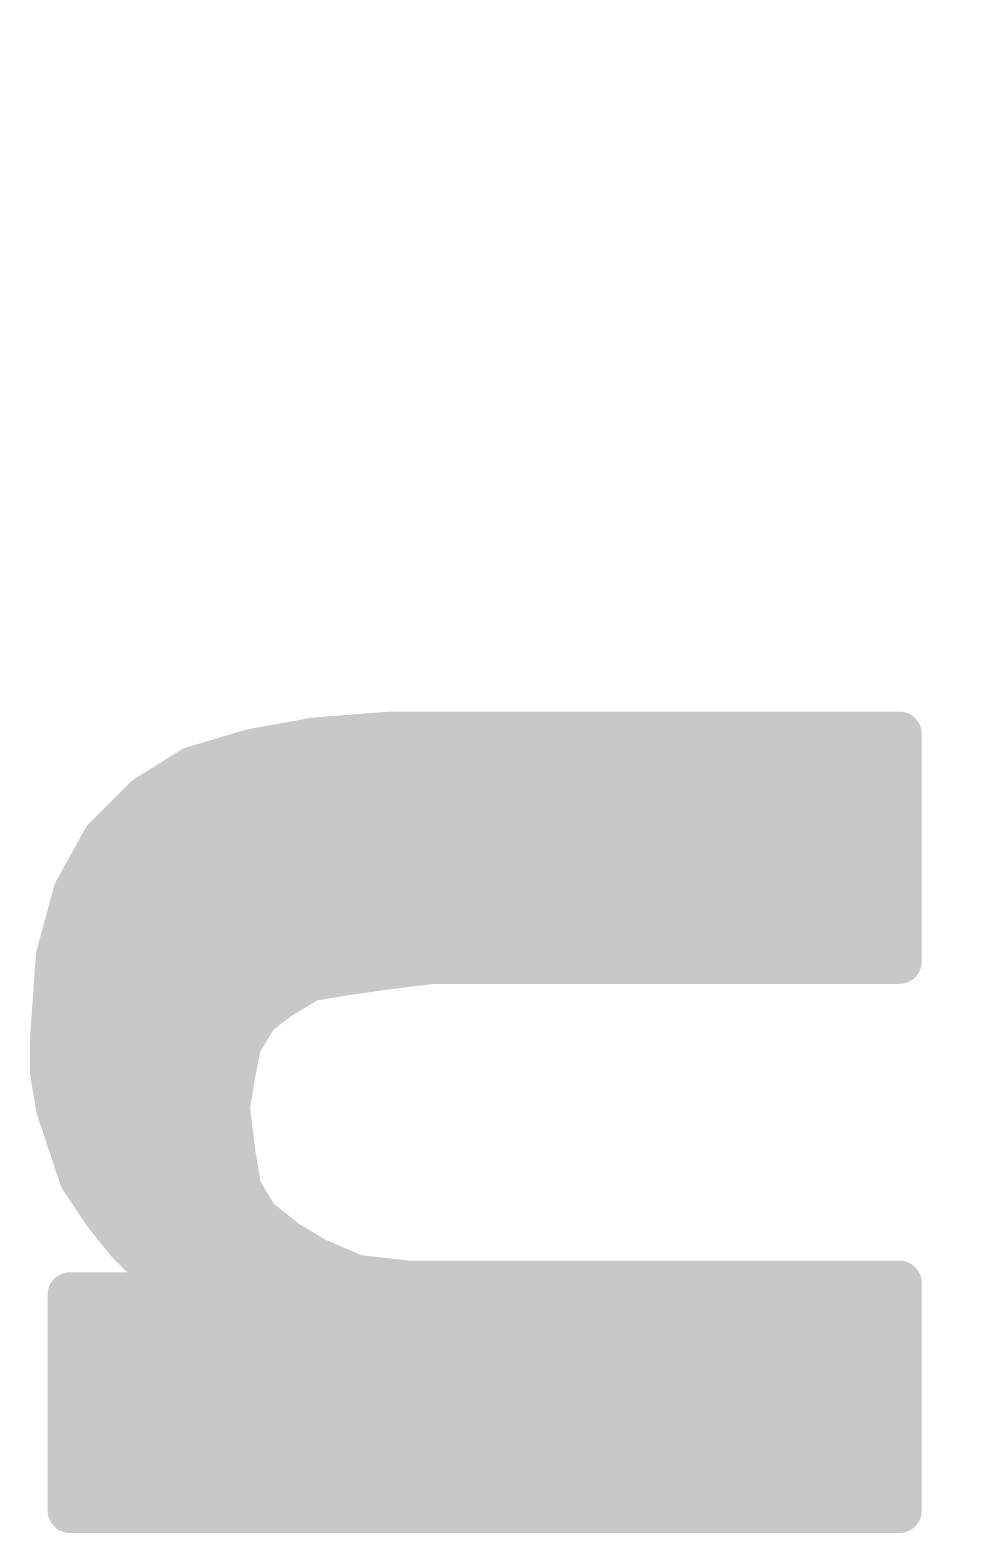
# Model space of a CAD drawing. Extents: x -24 to 83, y -23 to 53.
# Drawn here: x 54.468 to 56.054, y 21.265 to 23.838 of the extents above; entities that cross this region are included whole.
import ezdxf

# ---------------------------------------------------------------- set-up
doc = ezdxf.new("R2010")
doc.units = 0
doc.layers.add('16', color=132, linetype='CONTINUOUS')
doc.layers.add('21', color=41, linetype='CONTINUOUS')

msp = doc.modelspace()

# ---------------------------------------------------------------- linework, layer by layer
at = {"layer": '16', "const_width": 0.254}
msp.add_lwpolyline([(57.785, 22.315), (54.75, 25.35)], dxfattribs=at)
at = {"layer": '21', "const_width": 0.0762}
for points in [[(54.956, 22.623), (55.086, 22.633)], [(55.0652, 22.6314), (55.956, 22.6314)], [(55.086, 22.633), (55.956, 22.633)], [(55.956, 22.633), (55.956, 22.243)], [(54.846, 22.603), (54.956, 22.623)], [(54.746, 22.573), (54.846, 22.603)], [(54.666, 22.523), (54.746, 22.573)], [(54.7175, 22.5552), (55.956, 22.5552)], [(54.596, 22.453), (54.666, 22.523)], [(54.622, 22.479), (55.956, 22.479)], [(54.546, 22.363), (54.596, 22.453)], [(54.5681, 22.4028), (55.956, 22.4028)], [(54.516, 22.253), (54.546, 22.363)], [(54.5361, 22.3266), (55.956, 22.3266)], [(54.506, 22.113), (54.516, 22.253)], [(54.5158, 22.2504), (55.956, 22.2504)], [(55.006, 22.223), (54.946, 22.213)], [(55.076, 22.233), (55.006, 22.223)], [(55.156, 22.243), (55.076, 22.233)], [(55.956, 22.243), (55.156, 22.243)], [(54.946, 22.213), (54.896, 22.183)], [(54.5104, 22.1742), (54.8843, 22.1742)], [(54.896, 22.183), (54.856, 22.153)], [(54.856, 22.153), (54.826, 22.103)], [(54.506, 22.053), (54.506, 22.113)], [(54.506, 22.098), (54.825, 22.098)], [(54.826, 22.103), (54.816, 22.053)], [(54.516, 21.993), (54.506, 22.053)], [(54.816, 22.053), (54.806, 21.993)], [(54.5112, 22.0218), (54.8108, 22.0218)], [(54.536, 21.933), (54.516, 21.993)], [(54.806, 21.993), (54.816, 21.913)], [(54.5318, 21.9456), (54.8119, 21.9456)], [(54.556, 21.873), (54.536, 21.933)], [(54.816, 21.913), (54.826, 21.853)], [(54.596, 21.813), (54.556, 21.873)], [(54.5584, 21.8694), (54.8233, 21.8694)], [(54.826, 21.853), (54.856, 21.803)], [(54.636, 21.763), (54.596, 21.813)], [(54.6118, 21.7932), (54.8683, 21.7932)], [(54.856, 21.803), (54.906, 21.763)], [(54.676, 21.723), (54.636, 21.763)], [(54.906, 21.763), (54.956, 21.733)], [(54.956, 21.733), (55.026, 21.703)], [(54.736, 21.683), (54.676, 21.723)], [(54.685, 21.717), (54.9933, 21.717)], [(54.736, 21.673), (54.736, 21.683)], [(55.026, 21.703), (55.116, 21.693)], [(55.116, 21.693), (55.956, 21.693)], [(55.956, 21.693), (55.956, 21.303)], [(54.536, 21.303), (54.536, 21.673)], [(54.536, 21.673), (54.736, 21.673)], [(54.536, 21.6408), (55.956, 21.6408)], [(54.536, 21.5646), (55.956, 21.5646)], [(54.536, 21.4884), (55.956, 21.4884)], [(54.536, 21.4122), (55.956, 21.4122)], [(54.536, 21.336), (55.956, 21.336)], [(54.716, 21.303), (54.536, 21.303)], [(55.956, 21.303), (54.716, 21.303)]]:
    msp.add_lwpolyline(points, dxfattribs=at)
at = {"layer": '21', "const_width": 0.0381}
for points in [[(55.0652, 22.6505, 1), (55.0652, 22.6124)], [(55.086, 22.6521, 1), (55.086, 22.614)], [(55.0875, 22.614, 1), (55.0845, 22.652)], [(55.9751, 22.633, 1), (55.937, 22.633)], [(55.956, 22.614, 1), (55.956, 22.6521)], [(55.956, 22.6124, 1), (55.956, 22.6505)], [(54.9545, 22.642, 1), (54.9575, 22.604)], [(54.9594, 22.6043, 1), (54.9526, 22.6417)], [(54.8426, 22.6217, 1), (54.8494, 22.5843)], [(54.8515, 22.5848, 1), (54.8405, 22.6212)], [(54.7175, 22.5743, 1), (54.7175, 22.5362)], [(54.7405, 22.5912, 1), (54.7515, 22.5548)], [(54.7561, 22.5568, 1), (54.7359, 22.5892)], [(55.956, 22.5362, 1), (55.956, 22.5743)], [(54.6559, 22.5392, 1), (54.6761, 22.5068)], [(54.6795, 22.5095, 1), (54.6525, 22.5365)], [(54.622, 22.4981, 1), (54.622, 22.46)], [(55.956, 22.46, 1), (55.956, 22.4981)], [(54.6127, 22.4437, 1), (54.5793, 22.4623)], [(54.5825, 22.4665, 1), (54.6095, 22.4395)], [(54.5681, 22.4219, 1), (54.5681, 22.3838)], [(55.956, 22.3838, 1), (55.956, 22.4219)], [(54.5293, 22.3723, 1), (54.5627, 22.3537)], [(54.5644, 22.358, 1), (54.5276, 22.368)], [(54.5361, 22.3457, 1), (54.5361, 22.3076)], [(55.956, 22.3076, 1), (55.956, 22.3457)], [(54.5158, 22.2695, 1), (54.5158, 22.2314)], [(54.535, 22.2516, 1), (54.497, 22.2544)], [(55.956, 22.2314, 1), (55.956, 22.2695)], [(54.4976, 22.258, 1), (54.5344, 22.248)], [(55.0033, 22.2419, 1), (55.0087, 22.2041)], [(55.0091, 22.2042, 1), (55.0029, 22.2418)], [(55.0736, 22.2519, 1), (55.0784, 22.2141)], [(55.0787, 22.2141, 1), (55.0733, 22.2519)], [(55.156, 22.2621, 1), (55.156, 22.224)], [(55.1584, 22.2241, 1), (55.1536, 22.2619)], [(55.937, 22.243, 1), (55.9751, 22.243)], [(55.956, 22.224, 1), (55.956, 22.2621)], [(54.9429, 22.2318, 1), (54.9491, 22.1942)], [(54.9558, 22.1967, 1), (54.9362, 22.2293)], [(54.5104, 22.1933, 1), (54.5104, 22.1552)], [(54.8862, 22.1993, 1), (54.9058, 22.1667)], [(54.8843, 22.1552, 1), (54.8843, 22.1933)], [(54.9074, 22.1678, 1), (54.8846, 22.1982)], [(54.8446, 22.1682, 1), (54.8674, 22.1378)], [(54.8723, 22.1432, 1), (54.8397, 22.1628)], [(54.506, 22.1171, 1), (54.506, 22.079)], [(54.487, 22.1144, 1), (54.525, 22.1116)], [(54.5251, 22.113, 1), (54.487, 22.113)], [(54.8097, 22.1128, 1), (54.8423, 22.0932)], [(54.8447, 22.0993, 1), (54.8073, 22.1067)], [(54.825, 22.079, 1), (54.825, 22.1171)], [(54.5248, 22.0561, 1), (54.4872, 22.0499)], [(54.8348, 22.0499, 1), (54.7972, 22.0561)], [(54.487, 22.053, 1), (54.5251, 22.053)], [(54.5112, 22.0409, 1), (54.5112, 22.0028)], [(54.7973, 22.0567, 1), (54.8347, 22.0493)], [(54.8108, 22.0028, 1), (54.8108, 22.0409)], [(54.5341, 21.999, 1), (54.4979, 21.987)], [(54.8249, 21.9954, 1), (54.7871, 21.9906)], [(54.4972, 21.9899, 1), (54.5348, 21.9961)], [(54.7872, 21.9961, 1), (54.8248, 21.9899)], [(54.5318, 21.9647, 1), (54.5318, 21.9266)], [(54.8119, 21.9266, 1), (54.8119, 21.9647)], [(54.5541, 21.939, 1), (54.5179, 21.927)], [(54.5179, 21.927, 1), (54.5541, 21.939)], [(54.8348, 21.9161, 1), (54.7972, 21.9099)], [(54.7971, 21.9106, 1), (54.8349, 21.9154)], [(54.5719, 21.8836, 1), (54.5401, 21.8624)], [(54.5379, 21.867, 1), (54.5741, 21.879)], [(54.5584, 21.8885, 1), (54.5584, 21.8504)], [(54.8233, 21.8504, 1), (54.8233, 21.8885)], [(54.8423, 21.8628, 1), (54.8097, 21.8432)], [(54.8072, 21.8499, 1), (54.8448, 21.8561)], [(54.6109, 21.8249, 1), (54.5811, 21.8011)], [(54.5801, 21.8024, 1), (54.6119, 21.8236)], [(54.6118, 21.8123, 1), (54.6118, 21.7742)], [(54.8679, 21.8179, 1), (54.8441, 21.7881)], [(54.8397, 21.7932, 1), (54.8723, 21.8128)], [(54.8683, 21.7742, 1), (54.8683, 21.8123)], [(54.6495, 21.7765, 1), (54.6225, 21.7495)], [(54.6211, 21.7511, 1), (54.6509, 21.7749)], [(54.9158, 21.7793, 1), (54.8962, 21.7467)], [(54.8941, 21.7481, 1), (54.9179, 21.7779)], [(54.9635, 21.7505, 1), (54.9485, 21.7155)], [(54.9462, 21.7167, 1), (54.9658, 21.7493)], [(54.6866, 21.7389, 1), (54.6654, 21.7071)], [(54.6625, 21.7095, 1), (54.6895, 21.7365)], [(54.685, 21.7361, 1), (54.685, 21.698)], [(54.9933, 21.698, 1), (54.9933, 21.7361)], [(54.7551, 21.683, 1), (54.717, 21.683)], [(54.7254, 21.6671, 1), (54.7466, 21.6989)], [(55.0281, 21.7219, 1), (55.0239, 21.6841)], [(55.0185, 21.6855, 1), (55.0335, 21.7205)], [(55.116, 21.7121, 1), (55.116, 21.674)], [(55.1139, 21.6741, 1), (55.1181, 21.7119)], [(55.9751, 21.693, 1), (55.937, 21.693)], [(55.956, 21.674, 1), (55.956, 21.7121)], [(54.536, 21.6921, 1), (54.536, 21.654)], [(54.5551, 21.673, 1), (54.517, 21.673)], [(54.717, 21.673, 1), (54.7551, 21.673)], [(54.736, 21.654, 1), (54.736, 21.6921)], [(54.536, 21.6599, 1), (54.536, 21.6218)], [(55.956, 21.6218, 1), (55.956, 21.6599)], [(54.536, 21.5837, 1), (54.536, 21.5456)], [(55.956, 21.5456, 1), (55.956, 21.5837)], [(54.536, 21.5075, 1), (54.536, 21.4694)], [(55.956, 21.4694, 1), (55.956, 21.5075)], [(54.536, 21.4313, 1), (54.536, 21.3932)], [(55.956, 21.3932, 1), (55.956, 21.4313)], [(54.536, 21.3551, 1), (54.536, 21.317)], [(55.956, 21.317, 1), (55.956, 21.3551)], [(54.536, 21.3221, 1), (54.536, 21.284)], [(54.716, 21.3221, 1), (54.716, 21.284)], [(54.716, 21.284, 1), (54.716, 21.3221)], [(55.956, 21.284, 1), (55.956, 21.3221)], [(54.517, 21.303, 1), (54.5551, 21.303)], [(55.937, 21.303, 1), (55.9751, 21.303)]]:
    msp.add_lwpolyline(points, format="xyb", dxfattribs=at)

doc.saveas('drawing.dxf')
